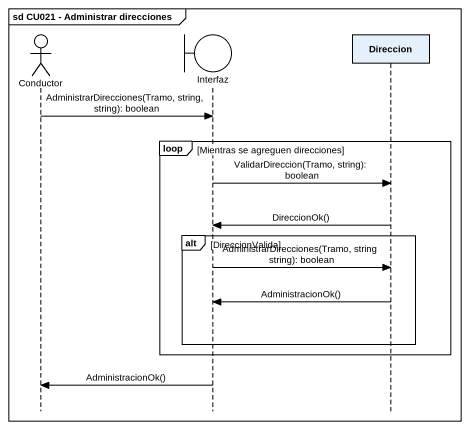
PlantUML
@startuml
mainframe sd CU021 - Administrar direcciones
hide footbox
actor Conductor
boundary Interfaz
participant Direccion

Conductor -> Interfaz : AdministrarDirecciones(Tramo, string, string): boolean
loop Mientras se agreguen direcciones
  Interfaz -> Direccion : ValidarDireccion(Tramo, string): boolean
  Direccion -> Interfaz : DireccionOk()
  alt DireccionValida
    Interfaz -> Direccion : AdministrarDirecciones(Tramo, string string): boolean
    Direccion -> Interfaz : AdministracionOk()
  end
end
Interfaz -> Conductor : AdministracionOk()
@enduml
